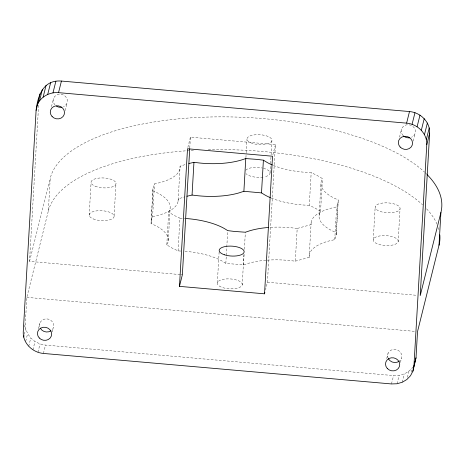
<?xml version="1.0" encoding="UTF-8"?>
<svg xmlns="http://www.w3.org/2000/svg" width="465" height="465" viewBox="0 0 465 465"><rect width="100%" height="100%" fill="white"/><g stroke="black" fill="none" stroke-linecap="round" stroke-linejoin="round"><path stroke-width="0.35" stroke-dasharray="2.33 1.74" d="M411.374 372.25L412.589 367.373C408.171 373.215 400.784 376.104 393.57 375.581L45.5 345.082L40.025 343.931L35.003 341.513L30.771 338.003L27.621 333.638L25.767 328.714L25.337 323.564L26.836 297.368L48.337 211.005L50.232 178.246A196.544 77.818 3.3 0 1 213.656 116.918A196.544 77.818 3.3 0 1 424.458 172.044M180.193 274.582L29.539 261.382L38.647 104.625M89.164 215.342L91.064 182.6M114.099 215.987L115.994 183.245M180.78 251.048L178.066 250.891L172.259 248.153L166.796 244.91L167.848 242.561A52.568 20.82 3.3 0 0 155.258 225.496L151.084 223.555L152.973 188.604L154.479 183.89L159.547 182.722A52.719 20.879 3.3 0 0 179.972 168.528L180.112 166.162L185.436 164.488M151.084 223.555L152.973 188.604M151.073 221.328L152.584 216.614L154.479 183.89M166.796 244.91L168.69 212.185L169.742 209.837A52.568 20.82 3.3 0 0 157.153 192.772L152.979 190.83M168.237 240.818L170.132 208.093M152.584 216.614L157.652 215.446A52.719 20.879 3.3 0 0 178.078 201.252L180.112 166.162M178.066 250.891L179.961 218.166L174.154 215.429L168.69 212.185M217.347 282.772L219.207 250.722M265.881 260.255A52.661 20.861 3.3 0 0 247.932 263.475L243.462 264.951L225.845 263.341L227.74 230.617M245.915 157.687L246.159 153.421M246.2 152.706L246.985 139.186M242.207 284.952A12.509 4.952 3.3 0 0 224.612 279.093A12.509 4.952 3.3 0 0 222.508 287.539A12.509 4.952 3.3 0 0 242.207 284.952L244.061 252.902M243.462 264.951L244.084 254.285M244.369 249.304L245.357 232.227M270.055 172.841L270.549 164.302M270.589 163.593L271.043 155.763M271.083 155.054L271.949 140.11M267.299 260.144A52.661 20.861 3.3 0 1 289.387 260.493L295.298 261.185L297.193 228.46L311.027 224.636L311.166 222.264A52.719 20.879 3.3 0 1 331.592 208.07L336.66 206.902L338.171 202.194L338.165 199.962L333.992 198.026A52.568 20.82 3.3 0 1 321.402 180.955L322.448 178.612L316.991 175.363L311.178 172.631L305.075 172.277A52.551 20.815 3.3 0 1 273.449 165.447M295.298 261.185L309.132 257.36L309.272 254.989A52.719 20.879 3.3 0 1 329.697 240.794L334.765 239.626L336.271 234.918L336.265 232.686L332.091 230.75A52.568 20.82 3.3 0 1 319.502 213.679L320.554 211.337L315.09 208.088L309.283 205.35L311.178 172.631M309.132 257.36L311.166 222.264M319.112 215.429L321.013 182.704M320.554 211.337L322.448 178.612M334.765 239.626L336.66 206.902M336.265 232.686L338.165 199.962M336.271 234.918L338.171 202.194M373.285 239.487L375.185 206.745M398.145 241.672A12.509 4.952 3.3 0 0 380.556 235.813A12.509 4.952 3.3 0 0 378.446 244.259A12.509 4.952 3.3 0 0 398.145 241.672L400.04 208.925A12.509 4.952 3.3 0 0 382.451 203.066A12.509 4.952 3.3 0 0 380.347 211.511A12.509 4.952 3.3 0 0 400.04 208.925M178.078 201.252L178.217 198.881L184.919 196.829M189.767 148.039L190.4 137.175L275.425 144.632L267.422 282.232L265.55 289.73M51.481 106.625L53.522 98.446M65.176 110.536L67.041 103.038M29.539 261.382L50.232 178.246M24.465 327.046L25.337 323.564M24.378 334.283L25.767 328.714M25.709 341.298L27.621 333.638M28.685 346.361L30.771 338.003M32.916 349.872L35.003 341.513M38.49 328.703L39.88 323.134M37.944 352.284L40.025 343.931M43.419 353.441L45.5 345.082M52.359 331.905L53.405 327.726M187.854 147.399L190.4 137.175M272.874 154.857L275.425 144.632M399.54 137.152L401.58 128.974M413.234 141.064L415.1 133.565M386.723 358.538L387.938 353.662M391.483 383.939L393.57 375.581M400.417 362.433L401.464 358.253M397.034 383.753L399.121 375.395M402.289 382.242L404.376 373.883M407.404 377.417L408.968 371.146M309.283 205.35L303.18 205.001A52.551 20.815 3.3 0 1 271.002 197.945M179.961 218.166L184.71 218.44M180.914 274.646L182.356 274.774M267.422 282.232L417.338 295.362M26.836 297.368L415.344 331.411M297.193 228.46L291.288 227.769A52.661 20.861 3.3 0 0 269.194 227.42M225.845 263.341L222.357 261.202A52.551 20.815 3.3 0 0 184.808 251.292M263.492 168.301A12.509 4.952 3.3 0 1 264.137 176.921M262.992 177.113A12.509 4.952 3.3 0 1 245.968 173.648M245.712 170.248A12.509 4.952 3.3 0 1 262.312 168.022M48.337 211.005A196.544 77.818 3.3 0 1 186.366 150.794M187.064 150.741A196.544 77.818 3.3 0 1 194.079 150.3M208.308 149.742A196.544 77.818 3.3 0 1 422.557 204.798M426.62 208.843A196.544 77.818 3.3 0 1 437.112 224.386M438.332 227.664A196.544 77.818 3.3 0 1 438.896 229.634M424.993 172.544A196.544 77.818 3.3 0 1 426.556 174.055M388.101 358.166A7.144 6.545 14 0 1 391.112 350.145A7.144 6.545 14 0 1 400.26 352.069A7.144 6.545 14 0 1 399.894 360.648M39.682 326.523A7.144 6.545 14 0 1 48.552 319.17A7.144 6.545 14 0 1 51.836 330.121M54.992 104.933A7.144 6.545 14 0 1 56.009 95.325A7.144 6.545 14 0 1 66.315 97.493A7.144 6.545 14 0 1 63.502 106.723M403.05 135.46A7.144 6.545 14 0 1 404.068 125.852A7.144 6.545 14 0 1 414.373 128.02A7.144 6.545 14 0 1 411.56 137.251M93.326 218.963A12.509 4.952 3.3 0 0 113.861 217.265A12.509 4.952 3.3 0 0 97.708 210.761A12.509 4.952 3.3 0 0 93.326 218.963M250.908 142.842A12.509 4.952 3.3 0 0 271.624 141.383A12.509 4.952 3.3 0 0 255.878 134.722A12.509 4.952 3.3 0 0 250.908 142.842M95.226 186.221A12.509 4.952 3.3 0 0 115.762 184.524A12.509 4.952 3.3 0 0 99.603 178.019A12.509 4.952 3.3 0 0 95.226 186.221"/><path stroke-width="0.7" d="M427.056 174.561A196.544 77.818 3.3 0 1 440.913 212.482L420.221 295.618L429.66 133.077C430.206 121.853 420.343 112.431 409.496 111.553L61.427 81.061C43.472 79.579 37.758 95.406 36.096 110.432L23.25 331.917C22.704 343.141 32.567 352.563 43.419 353.441L391.483 383.939L397.034 383.753L402.289 382.242L406.881 379.504L410.502 375.732L412.908 371.18L416.012 357.8L417.518 331.603L439.012 245.241A196.544 77.818 3.3 0 0 439.814 234.871M186.988 196.247L192.051 195.056L193.946 162.332L199.857 163.029A52.661 20.861 3.3 0 0 241.318 160.041L245.782 158.565L257.093 159.396L263.399 160.175L266.887 162.314A52.551 20.815 3.3 0 0 272.252 164.947M192.051 195.056L197.962 195.753A52.661 20.861 3.3 0 0 239.417 192.766L243.887 191.289L245.782 158.565M270.351 197.672A52.551 20.815 3.3 0 1 264.992 195.038L261.504 192.899L263.399 160.175M412.908 371.18L413.926 366.158L426.771 144.667C427.318 133.443 417.454 124.021 406.608 123.144L58.538 92.651C49.621 91.878 40.304 96.819 37.113 105.41M439.012 245.241L440.913 212.482M179.467 286.364L187.511 148.765L272.537 156.223L264.533 293.822L179.467 286.364L182.356 274.774L189.726 148.759M38.984 98.842L40.002 93.82M36.096 110.432L38.81 99.527M39.519 100.859L42.408 89.268M43.14 97.086L46.029 85.496M47.732 94.349L50.621 82.758M52.987 92.837L55.876 81.247M58.538 92.651L61.427 81.061M23.68 337.067L24.029 335.678M264.533 293.822L264.87 292.462M406.608 123.144L409.496 111.553M412.083 124.3L414.972 112.71M417.105 126.713L419.994 115.122M421.337 130.223L424.225 118.633M424.487 134.588L427.376 122.998M426.341 139.517L429.23 127.927M426.771 144.667L429.66 133.077M413.926 366.158L416.012 357.8M188.883 163.523L193.946 162.332M243.887 191.289L261.504 192.899M268.485 227.472A52.661 20.861 3.3 0 0 249.827 230.75L245.357 232.227L234.046 231.401L227.74 230.617L224.258 228.478A52.551 20.815 3.3 0 0 186.07 218.521M399.452 361.032A7.144 6.545 14 0 1 388.356 358.695M50.918 330.848A7.144 6.545 14 0 1 40.298 328.168M61.752 107.229A7.144 6.545 14 0 1 56.399 106.101M409.81 137.756A7.144 6.545 14 0 1 403.481 135.885M224.409 254.779A12.509 4.952 3.3 0 0 244.102 252.187A12.509 4.952 3.3 0 0 226.513 246.328A12.509 4.952 3.3 0 0 224.409 254.779M387.322 368.507A7.144 6.545 14 0 0 399.377 366.612A7.144 6.545 14 0 0 391.141 357.829A7.144 6.545 14 0 0 387.322 368.507M52.103 116.523A7.144 6.545 14 0 0 64.153 114.628A7.144 6.545 14 0 0 55.922 105.84A7.144 6.545 14 0 0 52.103 116.523M39.263 337.979A7.144 6.545 14 0 0 51.319 336.085A7.144 6.545 14 0 0 43.082 327.302A7.144 6.545 14 0 0 39.263 337.979M400.162 147.05A7.144 6.545 14 0 0 412.211 145.156A7.144 6.545 14 0 0 403.98 136.367A7.144 6.545 14 0 0 400.162 147.05"/></g></svg>
